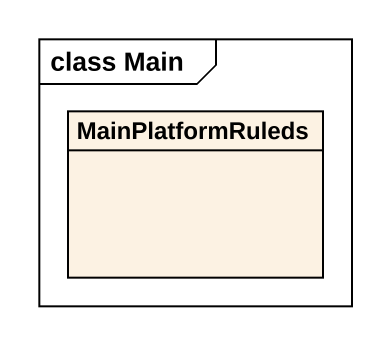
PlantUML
@startuml
mainframe class Main
hide circle
hide empty members
class MainPlatformRuleds
@enduml
